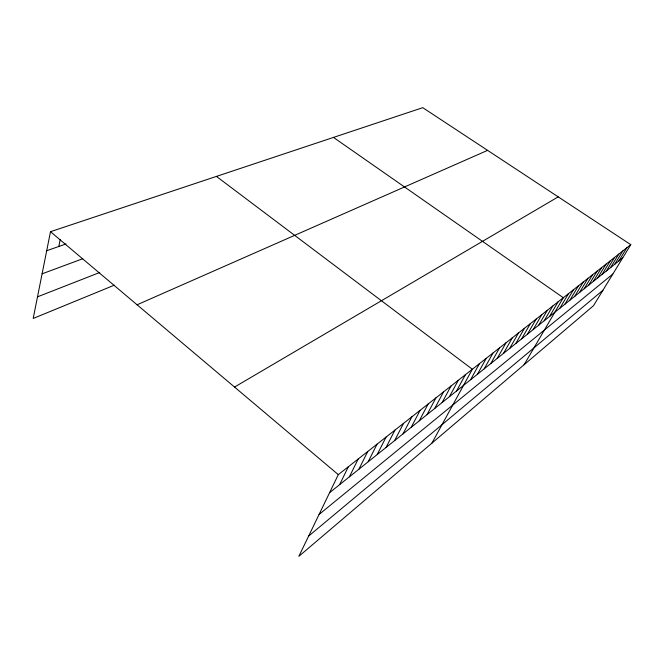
<?xml version="1.0" encoding="UTF-8"?>
<svg xmlns="http://www.w3.org/2000/svg" width="664" height="664" viewBox="0 0 664 664"><rect width="100%" height="100%" fill="white"/><g stroke="black" fill="none" stroke-linecap="round" stroke-linejoin="round"><path stroke-width="1" d="M630.8 244.667L338.3 474.644L298.85 556.332L593.5 305.697L630.8 244.667L422.76 107.668L50.489 231.694L33.2 318.446L114.316 285.18M58.781 246.485L60.225 239.538M339.628 484.637L348.368 466.726M349.397 476.81L358.178 459.015M358.917 469.191L367.723 451.512M368.196 461.754L377.019 444.199M377.235 454.516L386.083 437.07M386.058 447.445L394.914 430.131M394.657 440.556L403.529 423.358M403.048 433.833L411.929 416.751M411.24 427.276L420.121 410.31M419.241 420.868L428.122 404.019M427.052 414.61L435.933 397.877M434.679 408.501L443.56 391.884M442.133 402.533L451.005 386.025M449.42 396.69L458.284 380.306M456.541 390.988L465.398 374.712M431.899 443.162L472.353 369.242L216.431 176.408M470.56 379.758L479.391 363.706M477.449 374.239L486.272 358.303M484.189 368.844L492.995 353.016M490.779 363.557L499.569 347.845M497.236 358.394L506.001 342.79M503.544 353.339L512.293 337.843M509.72 348.392L518.451 333.004M515.77 343.545L524.477 328.265M521.688 338.798L530.37 323.625M527.49 334.158L536.147 319.085M533.175 329.601L541.807 314.636M538.745 325.144L547.352 310.279M544.198 320.77L552.78 306.013M549.551 316.487L558.1 301.821M524.087 364.752L563.321 297.721L333.477 137.415M559.935 308.162L568.434 293.704M564.981 304.12L573.447 289.761M569.928 300.161L578.369 285.893M574.792 296.268L583.191 282.092M579.556 292.45L587.93 278.374M584.229 288.707L592.578 274.722M588.819 285.03L597.135 271.136M593.334 281.42L601.617 267.617M597.758 277.867L606.008 264.156M602.107 274.39L610.332 260.761M606.381 270.962L614.565 257.424M610.573 267.6L618.732 254.154M614.698 264.297L622.824 250.934M618.757 261.052L626.849 247.772M308.619 536.105L602.929 290.276M319.06 514.484L612.864 274.016M329.593 492.68L622.741 257.864M234.533 387.054L558.208 196.868M137.075 304.784L487.592 150.363M37.508 296.825L99.733 272.489M42.098 273.817L82.71 258.752M46.696 250.726L66.051 243.945M50.489 231.694L338.3 474.644"/></g></svg>
